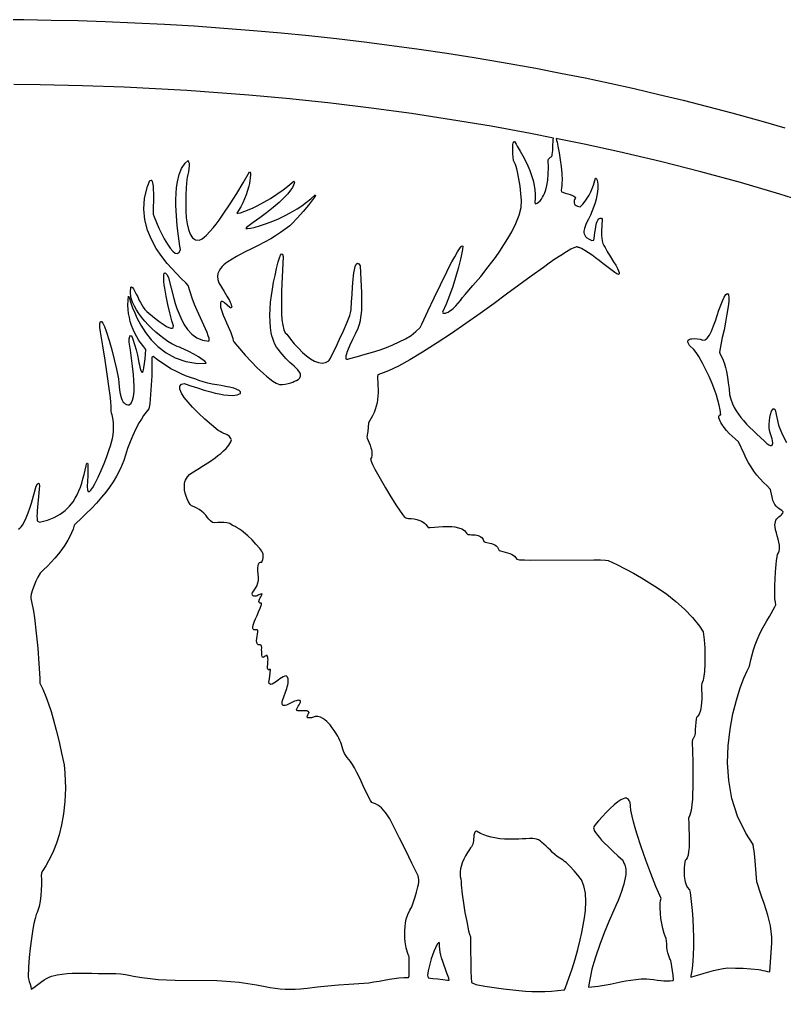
# Model space of a CAD drawing. Extents: x 0.2 to 24.2, y 0.3 to 12.3.
# Drawn here: x 12.45 to 18.34, y 4.79 to 12.27 of the extents above; entities that cross this region are included whole.
import ezdxf

# ---------------------------------------------------------------- set-up
doc = ezdxf.new("R2010")
doc.units = 0
doc.linetypes.add('0', pattern=[0])
doc.layers.add('1', color=7, linetype='0')

msp = doc.modelspace()

# ---------------------------------------------------------------- linework, layer by layer
at = {"layer": '1'}
for points in [[(12.277284, 12.272249), (12.486268, 12.271029), (12.695252, 12.267855), (12.903993, 12.262972), (13.112977, 12.25638), (13.341737, 12.247103), (13.570252, 12.235628), (13.798524, 12.221956), (14.02704, 12.205843), (14.255067, 12.187777), (14.468202, 12.168734), (14.681336, 12.147738), (14.893983, 12.124788), (15.106629, 12.099642), (15.319032, 12.072542), (15.530946, 12.043245), (15.742616, 12.011995), (15.954041, 11.978792), (16.165222, 11.943392), (16.427673, 11.896029), (16.618103, 11.859652), (16.808044, 11.821566), (16.997498, 11.781527), (17.186707, 11.739534), (17.375427, 11.695589), (17.56366, 11.649935), (17.751648, 11.602327), (17.938904, 11.552767), (18.179382, 11.485872), (18.345398, 11.437777)], [(12.445008, 8.346956), (12.455995, 8.356478), (12.46576, 8.36722), (12.474549, 8.378695), (12.488221, 8.400911), (12.505067, 8.436556), (12.519959, 8.472933), (12.533143, 8.510042), (12.544374, 8.547884), (12.581971, 8.680452), (12.592469, 8.697786), (12.599793, 8.702669), (12.603944, 8.696077), (12.605409, 8.680696), (12.604676, 8.657259), (12.589295, 8.489779), (12.587831, 8.470247), (12.587342, 8.450472), (12.587831, 8.430696), (12.589295, 8.411165), (12.606141, 8.403109), (12.667176, 8.418001), (12.720155, 8.438509), (12.765809, 8.4639), (12.804872, 8.492952), (12.837586, 8.525179), (12.86493, 8.559603), (12.881776, 8.586214), (12.896913, 8.613802), (12.91034, 8.642366), (12.921815, 8.671907), (12.931336, 8.701937), (12.940858, 8.735384), (12.949647, 8.768831), (12.957948, 8.802523), (12.965272, 8.836458), (12.969422, 8.85013), (12.97284, 8.856722), (12.975526, 8.856966), (12.977723, 8.851107), (12.978944, 8.84012), (12.979676, 8.799349), (12.979188, 8.758821), (12.976991, 8.71805), (12.973573, 8.677523), (12.975038, 8.6514), (12.981385, 8.63846), (12.990663, 8.638216), (13.00287, 8.648714), (13.017274, 8.668734), (13.032899, 8.696077), (13.05829, 8.747835), (13.081971, 8.800325), (13.103944, 8.853792), (13.124207, 8.907747), (13.142518, 8.962435), (13.153016, 8.989534), (13.161561, 9.017366), (13.168397, 9.045687), (13.173524, 9.074251), (13.176454, 9.103304), (13.177674, 9.132357), (13.177186, 9.161409), (13.1745, 9.190462), (13.172303, 9.203157), (13.169618, 9.215609), (13.1662, 9.227816), (13.162293, 9.240023), (13.158631, 9.257357), (13.157899, 9.29056), (13.154725, 9.33182), (13.149842, 9.379671), (13.14325, 9.432405), (13.127381, 9.541292), (13.111024, 9.649935), (13.09369, 9.758577), (13.075624, 9.86722), (13.070497, 9.901155), (13.070252, 9.929964), (13.075868, 9.946321), (13.083924, 9.946566), (13.094178, 9.933138), (13.106385, 9.907747), (13.119813, 9.872835), (13.142518, 9.80057), (13.163514, 9.727816), (13.182801, 9.654573), (13.200135, 9.580843), (13.215516, 9.506624), (13.217713, 9.47513), (13.219422, 9.446566), (13.222596, 9.418001), (13.227723, 9.389681), (13.234559, 9.361849), (13.23993, 9.347445), (13.246034, 9.335726), (13.251893, 9.327181), (13.259217, 9.319613), (13.267518, 9.313509), (13.276795, 9.308626), (13.286805, 9.305696), (13.297059, 9.304232), (13.312684, 9.317904), (13.323915, 9.340364), (13.331239, 9.370394), (13.334901, 9.406771), (13.335877, 9.44803), (13.334168, 9.492464), (13.33075, 9.539583), (13.323426, 9.602083), (13.315614, 9.664339), (13.307069, 9.726595), (13.298036, 9.788851), (13.297059, 9.813997), (13.301454, 9.83182), (13.306581, 9.8389), (13.312684, 9.836702), (13.31952, 9.826693), (13.3266, 9.810091), (13.339295, 9.769564), (13.350526, 9.728548), (13.360291, 9.687288), (13.368836, 9.645784), (13.372499, 9.628939), (13.376161, 9.612093), (13.380067, 9.595247), (13.384217, 9.578402), (13.390077, 9.563997), (13.395204, 9.557161), (13.399842, 9.557161), (13.403749, 9.563509), (13.407411, 9.574251), (13.41034, 9.589388), (13.414979, 9.624788), (13.419129, 9.660189), (13.423036, 9.695589), (13.426454, 9.730989), (13.410096, 9.751986), (13.391541, 9.775179), (13.372743, 9.801058), (13.355653, 9.828157), (13.340516, 9.856234), (13.327088, 9.885286), (13.31537, 9.915316), (13.305848, 9.945833), (13.298524, 9.976839), (13.292909, 10.008577), (13.289491, 10.040316), (13.288026, 10.072298), (13.288514, 10.109163), (13.291444, 10.142366), (13.295838, 10.131624), (13.309022, 10.091585), (13.32367, 10.052034), (13.33954, 10.012972), (13.356874, 9.974642), (13.385926, 9.919222), (13.422547, 9.862093), (13.466493, 9.805941), (13.518983, 9.753206), (13.58075, 9.706087), (13.651795, 9.667513), (13.733582, 9.639437), (13.826112, 9.624544), (13.8891, 9.625277), (13.886659, 9.632113), (13.87909, 9.640657), (13.867616, 9.650423), (13.831483, 9.673861), (13.794374, 9.695589), (13.756288, 9.715364), (13.717225, 9.733431), (13.700868, 9.741243), (13.68451, 9.748568), (13.667909, 9.755404), (13.651063, 9.761995), (13.626161, 9.774691), (13.595155, 9.793978), (13.562928, 9.816683), (13.531678, 9.840609), (13.501405, 9.865999), (13.472352, 9.892855), (13.44452, 9.920687), (13.417909, 9.949739), (13.392518, 9.980013), (13.372254, 10.007357), (13.353944, 10.035677), (13.337342, 10.065462), (13.322938, 10.096224), (13.311219, 10.135042), (13.306092, 10.173372), (13.309022, 10.210238), (13.31537, 10.213167), (13.322206, 10.208529), (13.329286, 10.199495), (13.341004, 10.178499), (13.352235, 10.157259), (13.362733, 10.13553), (13.372499, 10.113558), (13.383485, 10.09305), (13.393495, 10.074495), (13.405213, 10.056673), (13.418397, 10.040071), (13.433045, 10.024935), (13.449159, 10.011019), (13.477235, 9.986849), (13.506288, 9.963655), (13.536073, 9.941439), (13.56659, 9.920443), (13.585633, 9.909456), (13.602967, 9.900911), (13.618104, 9.896273), (13.629334, 9.896029), (13.636415, 9.9014), (13.638368, 9.91263), (13.634461, 9.928743), (13.626893, 9.951693), (13.610536, 10.014437), (13.595643, 10.077425), (13.582704, 10.140902), (13.571229, 10.204622), (13.567567, 10.229525), (13.565125, 10.254427), (13.563416, 10.279573), (13.562928, 10.30472), (13.566834, 10.319368), (13.575135, 10.321077), (13.588563, 10.306917), (13.599305, 10.283236), (13.641053, 10.123079), (13.652284, 10.084993), (13.665223, 10.047396), (13.679139, 10.01053), (13.694764, 9.973909), (13.719178, 9.927523), (13.747499, 9.885775), (13.780457, 9.849886), (13.818055, 9.822054), (13.861024, 9.803743), (13.909608, 9.796663), (13.913514, 9.804476), (13.912049, 9.818392), (13.90619, 9.837435), (13.897157, 9.861361), (13.820741, 10.03055), (13.800721, 10.077913), (13.782411, 10.126009), (13.766053, 10.174837), (13.751649, 10.224154), (13.735291, 10.241976), (13.697694, 10.278353), (13.661073, 10.315706), (13.625428, 10.353792), (13.59076, 10.392855), (13.547547, 10.448275), (13.505799, 10.510042), (13.468934, 10.577669), (13.438905, 10.650423), (13.418153, 10.728304), (13.40912, 10.810579), (13.414735, 10.896517), (13.437196, 10.986605), (13.456239, 11.031282), (13.465516, 11.0347), (13.468934, 11.034456), (13.472108, 11.031771), (13.475038, 11.025423), (13.477723, 11.014925), (13.480897, 10.987825), (13.48285, 10.960726), (13.483582, 10.933626), (13.483338, 10.906282), (13.480897, 10.797884), (13.482606, 10.773226), (13.489442, 10.752474), (13.506532, 10.709017), (13.525575, 10.666048), (13.545838, 10.624056), (13.567811, 10.582796), (13.591493, 10.542269), (13.612245, 10.511995), (13.632508, 10.488314), (13.651063, 10.473421), (13.667665, 10.469271), (13.681581, 10.47806), (13.691834, 10.501009), (13.688172, 10.527132), (13.676454, 10.604769), (13.66742, 10.68265), (13.660584, 10.761019), (13.656434, 10.839388), (13.65619, 10.88553), (13.658143, 10.931429), (13.662293, 10.977327), (13.668641, 11.022982), (13.682069, 11.077425), (13.701356, 11.125521), (13.727235, 11.165804), (13.750428, 11.187288), (13.755067, 11.177279), (13.757997, 11.16678), (13.759217, 11.155794), (13.758485, 11.144808), (13.756532, 11.122347), (13.753602, 11.10013), (13.749696, 11.077913), (13.744813, 11.055941), (13.741883, 11.039095), (13.737245, 10.978548), (13.734315, 10.917757), (13.733094, 10.85721), (13.733827, 10.796419), (13.737245, 10.745882), (13.743348, 10.697786), (13.75287, 10.654573), (13.766297, 10.618685), (13.784364, 10.591585), (13.807313, 10.57596), (13.835877, 10.574007), (13.848573, 10.577669), (13.860047, 10.584505), (13.874452, 10.595491), (13.891541, 10.611116), (13.917665, 10.638704), (13.942811, 10.667269), (13.966493, 10.697054), (13.989198, 10.727571), (14.021424, 10.772005), (14.074891, 10.851839), (14.126405, 10.933138), (14.176209, 11.015413), (14.224305, 11.098665), (14.228211, 11.096712), (14.230653, 11.089144), (14.231629, 11.076448), (14.230165, 11.053988), (14.227479, 11.031527), (14.223573, 11.009554), (14.218202, 10.987581), (14.209168, 10.954866), (14.198426, 10.922884), (14.185975, 10.89139), (14.171815, 10.860628), (14.155946, 10.830843), (14.138612, 10.80179), (14.127137, 10.781527), (14.137635, 10.780794), (14.155702, 10.7847), (14.188172, 10.795931), (14.220155, 10.808382), (14.251405, 10.822542), (14.281922, 10.837923), (14.334413, 10.865511), (14.385438, 10.895052), (14.435487, 10.92679), (14.484071, 10.960482), (14.519959, 10.988802), (14.565125, 11.027864), (14.568299, 11.025423), (14.569764, 11.019564), (14.568543, 11.010042), (14.563661, 10.99637), (14.554383, 10.978792), (14.539491, 10.95682), (14.51825, 10.930696), (14.489198, 10.899691), (14.452088, 10.864046), (14.405457, 10.823519), (14.355409, 10.783724), (14.304383, 10.74515), (14.252381, 10.707796), (14.199647, 10.671419), (14.195008, 10.662142), (14.20868, 10.661654), (14.230897, 10.664583), (14.260438, 10.671175), (14.30829, 10.684847), (14.355653, 10.700472), (14.402284, 10.718294), (14.447938, 10.737825), (14.49286, 10.759554), (14.536805, 10.782991), (14.589784, 10.813753), (14.626649, 10.838411), (14.662538, 10.864534), (14.697206, 10.892366), (14.730653, 10.921419), (14.731141, 10.917513), (14.726502, 10.908236), (14.717469, 10.89432), (14.678163, 10.843294), (14.637147, 10.793489), (14.594422, 10.745394), (14.549989, 10.698763), (14.53412, 10.68387), (14.498719, 10.656771), (14.462342, 10.631136), (14.425233, 10.606966), (14.386903, 10.584261), (14.338563, 10.557161), (14.289491, 10.531282), (14.23993, 10.50638), (14.189881, 10.482698), (14.155946, 10.465364), (14.122499, 10.447054), (14.089784, 10.427523), (14.057557, 10.407259), (14.041932, 10.396029), (14.027284, 10.383333), (14.013612, 10.369905), (14.001161, 10.355257), (13.988954, 10.33597), (13.981141, 10.315706), (13.977479, 10.293978), (13.979188, 10.270784), (13.986512, 10.245638), (14.008485, 10.211946), (14.029725, 10.177523), (14.049989, 10.142855), (14.069276, 10.107454), (14.074891, 10.096468), (14.07953, 10.085238), (14.08368, 10.073519), (14.086854, 10.0618), (14.086366, 10.053499), (14.081483, 10.05057), (14.07245, 10.053499), (14.030457, 10.091341), (14.026063, 10.094759), (14.021424, 10.097689), (14.016297, 10.10013), (14.010926, 10.101839), (14.006532, 10.100863), (14.002625, 10.096712), (14.000672, 10.089388), (13.99994, 10.073275), (14.001405, 10.057405), (14.004579, 10.041536), (14.00995, 10.0264), (14.021913, 9.996614), (14.03412, 9.967073), (14.047059, 9.937777), (14.060243, 9.908724), (14.070252, 9.886019), (14.07953, 9.862825), (14.087831, 9.839388), (14.095643, 9.815706), (14.099061, 9.799837), (14.103944, 9.789827), (14.146424, 9.73807), (14.190614, 9.687777), (14.236268, 9.638948), (14.283631, 9.591341), (14.332215, 9.545443), (14.355165, 9.525179), (14.379334, 9.505892), (14.404237, 9.488314), (14.43036, 9.471956), (14.45575, 9.461458), (14.477723, 9.461458), (14.499696, 9.4639), (14.52118, 9.468538), (14.541932, 9.475374), (14.556581, 9.480745), (14.571229, 9.486361), (14.585633, 9.492708), (14.599793, 9.499544), (14.603456, 9.502962), (14.607118, 9.508577), (14.610536, 9.514437), (14.613465, 9.52054), (14.616395, 9.526644), (14.617616, 9.532015), (14.617616, 9.53763), (14.616639, 9.543245), (14.614442, 9.548372), (14.608827, 9.558138), (14.595643, 9.574251), (14.581483, 9.589632), (14.56659, 9.60428), (14.550721, 9.617952), (14.53412, 9.63138), (14.51825, 9.64554), (14.503602, 9.660921), (14.489686, 9.677279), (14.474305, 9.694368), (14.459657, 9.712191), (14.445985, 9.730501), (14.432801, 9.7493), (14.420106, 9.771761), (14.410584, 9.793245), (14.402528, 9.815218), (14.395936, 9.837679), (14.390809, 9.860628), (14.385194, 9.899935), (14.381776, 9.945101), (14.381288, 9.995394), (14.382752, 10.045687), (14.386659, 10.09598), (14.392518, 10.146029), (14.400819, 10.195589), (14.409852, 10.249056), (14.42035, 10.302034), (14.431825, 10.355013), (14.444764, 10.407503), (14.454041, 10.437044), (14.462831, 10.457796), (14.470643, 10.467562), (14.477479, 10.464876), (14.482606, 10.447786), (14.472352, 10.235628), (14.470155, 10.178988), (14.469178, 10.122591), (14.469178, 10.06595), (14.470399, 10.00931), (14.473817, 9.960238), (14.479188, 9.918001), (14.487489, 9.883577), (14.498963, 9.86014), (14.510194, 9.848177), (14.538514, 9.811556), (14.568543, 9.776155), (14.600038, 9.741976), (14.632752, 9.709261), (14.662538, 9.683382), (14.693055, 9.660433), (14.723817, 9.642366), (14.75409, 9.630159), (14.783143, 9.625521), (14.810243, 9.630159), (14.834657, 9.645296), (14.847596, 9.663607), (14.856385, 9.682161), (14.887391, 9.74637), (14.91742, 9.810823), (14.946961, 9.875765), (14.97577, 9.94095), (14.99579, 9.992708), (15.002381, 10.013948), (15.006043, 10.038607), (15.009706, 10.0972), (15.013612, 10.155794), (15.017762, 10.214388), (15.022157, 10.272982), (15.024354, 10.297396), (15.027772, 10.321321), (15.032166, 10.345491), (15.037782, 10.369173), (15.04535, 10.387239), (15.054627, 10.395052), (15.06537, 10.391634), (15.076356, 10.376253), (15.084657, 10.216585), (15.086366, 10.172152), (15.086854, 10.127718), (15.08661, 10.083284), (15.085145, 10.038851), (15.083192, 10.009554), (15.07953, 9.980501), (15.074891, 9.951448), (15.068543, 9.922884), (15.05829, 9.893343), (15.037049, 9.850618), (15.016541, 9.80765), (14.996766, 9.764193), (14.977967, 9.720247), (14.973573, 9.70804), (14.969666, 9.695589), (14.966737, 9.682894), (14.96454, 9.670198), (14.966249, 9.660677), (14.971375, 9.656038), (14.980897, 9.656771), (14.996766, 9.662386), (15.055116, 9.678255), (15.113465, 9.694613), (15.171327, 9.711946), (15.229188, 9.730013), (15.279481, 9.747591), (15.328797, 9.767366), (15.377381, 9.789339), (15.424745, 9.813509), (15.467713, 9.84012), (15.505555, 9.868929), (15.537538, 9.900179), (15.550233, 9.925814), (15.597352, 10.027376), (15.644959, 10.12845), (15.693543, 10.22928), (15.742616, 10.329622), (15.762391, 10.368685), (15.782899, 10.407503), (15.803895, 10.445833), (15.825624, 10.483919), (15.845643, 10.513704), (15.860047, 10.528597), (15.866883, 10.525667), (15.863465, 10.500521), (15.859315, 10.475374), (15.854188, 10.450472), (15.848084, 10.425814), (15.830506, 10.355501), (15.810487, 10.285677), (15.788514, 10.216585), (15.7641, 10.148226), (15.737733, 10.080599), (15.710389, 10.018343), (15.712342, 10.014193), (15.716249, 10.011263), (15.721864, 10.010286), (15.727723, 10.010286), (15.733582, 10.011263), (15.738954, 10.013216), (15.753358, 10.019808), (15.766786, 10.027864), (15.779725, 10.037142), (15.791688, 10.047396), (15.811707, 10.066927), (15.830506, 10.087191), (15.848329, 10.108675), (15.865174, 10.130892), (15.883729, 10.153597), (15.944764, 10.223177), (16.004089, 10.294222), (16.061707, 10.366488), (16.117371, 10.440462), (16.151062, 10.488314), (16.183289, 10.536898), (16.21405, 10.586702), (16.243103, 10.637484), (16.275574, 10.702425), (16.299744, 10.765169), (16.31488, 10.824007), (16.318542, 10.877474), (16.314148, 10.933138), (16.307556, 10.988558), (16.298767, 11.043978), (16.287781, 11.098665), (16.281433, 11.122103), (16.276794, 11.138948), (16.270935, 11.15555), (16.264099, 11.171907), (16.256287, 11.187532), (16.254333, 11.213167), (16.252869, 11.238558), (16.251892, 11.264193), (16.251404, 11.289827), (16.251404, 11.299593), (16.252136, 11.309114), (16.253601, 11.318636), (16.255798, 11.328157), (16.259216, 11.332552), (16.263855, 11.332308), (16.269958, 11.325716), (16.278259, 11.312044), (16.285828, 11.295931), (16.307556, 11.25931), (16.328308, 11.2222), (16.348083, 11.184603), (16.367126, 11.146517), (16.382996, 11.109163), (16.396667, 11.071077), (16.408142, 11.032259), (16.417175, 10.992708), (16.421814, 10.960482), (16.424255, 10.928255), (16.424255, 10.895784), (16.422058, 10.863314), (16.424255, 10.853548), (16.430847, 10.854769), (16.439392, 10.858675), (16.449646, 10.865755), (16.460876, 10.876253), (16.471375, 10.889193), (16.480896, 10.902864), (16.488953, 10.917513), (16.495789, 10.93265), (16.505798, 10.960726), (16.514343, 10.994661), (16.520935, 11.034212), (16.524841, 11.080111), (16.52533, 11.132601), (16.523132, 11.188997), (16.526306, 11.195833), (16.530701, 11.201937), (16.536316, 11.20682), (16.542664, 11.210726), (16.547791, 11.214876), (16.551697, 11.220003), (16.554382, 11.225863), (16.555603, 11.23221), (16.5578, 11.247835), (16.559265, 11.263704), (16.559753, 11.279329), (16.559753, 11.295198), (16.562927, 11.346468), (16.564636, 11.358187), (16.388367, 11.394808), (16.085388, 11.449739), (15.779725, 11.500521), (15.472108, 11.546907), (15.161805, 11.589144), (14.849793, 11.626741), (14.535584, 11.660189), (14.219422, 11.689486), (13.979676, 11.708529), (13.73993, 11.724886), (13.49994, 11.739046), (13.259706, 11.750765), (12.936463, 11.762239), (12.611756, 11.76932), (12.40912, 11.771517)], [(18.601501, 10.835726), (18.30658, 10.928011), (18.005798, 11.016146), (17.699158, 11.099886), (17.387634, 11.178743), (17.070007, 11.253695), (16.801208, 11.312288), (16.595886, 11.35428), (16.584656, 11.355745), (16.588562, 11.341097), (16.592224, 11.326204), (16.595398, 11.311312), (16.598083, 11.296175), (16.608582, 11.244417), (16.617126, 11.192171), (16.623474, 11.139925), (16.628113, 11.087191), (16.630554, 11.034456), (16.630066, 11.014681), (16.628601, 10.994905), (16.626404, 10.97513), (16.622986, 10.955599), (16.62616, 10.945589), (16.635437, 10.941439), (16.654724, 10.935579), (16.674011, 10.92972), (16.693054, 10.923861), (16.712341, 10.917757), (16.722351, 10.912874), (16.729431, 10.907503), (16.733337, 10.9014), (16.732849, 10.895052), (16.727722, 10.886995), (16.724548, 10.878206), (16.723328, 10.868685), (16.724304, 10.859407), (16.727478, 10.850374), (16.73114, 10.845491), (16.740173, 10.839388), (16.749939, 10.834993), (16.760193, 10.832064), (16.770935, 10.830843), (16.790222, 10.851351), (16.808289, 10.873079), (16.824402, 10.896029), (16.839294, 10.920198), (16.852234, 10.945101), (16.863464, 10.97098), (16.872742, 10.997591), (16.887878, 11.051546), (16.892517, 11.050814), (16.897156, 11.044954), (16.901306, 11.034212), (16.90448, 11.01932), (16.906189, 11.004427), (16.906677, 10.98929), (16.905945, 10.974154), (16.903503, 10.944857), (16.898621, 10.916292), (16.892273, 10.887972), (16.884705, 10.859896), (16.875671, 10.832308), (16.862732, 10.798861), (16.848816, 10.765902), (16.833679, 10.733675), (16.817322, 10.701693), (16.802673, 10.661898), (16.799988, 10.651888), (16.798767, 10.64139), (16.7995, 10.630892), (16.801697, 10.620638), (16.805603, 10.611116), (16.811218, 10.602083), (16.822693, 10.590853), (16.83905, 10.580599), (16.860535, 10.571321), (16.874207, 10.572786), (16.877136, 10.58597), (16.880554, 10.609407), (16.883728, 10.632845), (16.88739, 10.656038), (16.890808, 10.679476), (16.89325, 10.691927), (16.896912, 10.704134), (16.901306, 10.716097), (16.906433, 10.727816), (16.914001, 10.737093), (16.923523, 10.74222), (16.934021, 10.741732), (16.938904, 10.734163), (16.939148, 10.7222), (16.937683, 10.699007), (16.936462, 10.67557), (16.935486, 10.652376), (16.934509, 10.628939), (16.934265, 10.608431), (16.935974, 10.587923), (16.939636, 10.567659), (16.944763, 10.54764), (16.952332, 10.531038), (16.962341, 10.517366), (16.969421, 10.501741), (16.977478, 10.486605), (16.986023, 10.471956), (16.995544, 10.457552), (17.012146, 10.432405), (17.028015, 10.406771), (17.04364, 10.380892), (17.058533, 10.354769), (17.066345, 10.337679), (17.07074, 10.323519), (17.070251, 10.313265), (17.065125, 10.30765), (17.053406, 10.313265), (17.037292, 10.323275), (17.006531, 10.34598), (16.976013, 10.369173), (16.94574, 10.392611), (16.915955, 10.416536), (16.889099, 10.437044), (16.861755, 10.45682), (16.833679, 10.476107), (16.805359, 10.494417), (16.780701, 10.508089), (16.761658, 10.515657), (16.755798, 10.517122), (16.75116, 10.519564), (16.746033, 10.520784), (16.740906, 10.521029), (16.735779, 10.520052), (16.720886, 10.514681), (16.698181, 10.50345), (16.66571, 10.484163), (16.620544, 10.455111), (16.575867, 10.42557), (16.531677, 10.395052), (16.487976, 10.363802), (16.392029, 10.295687), (16.296814, 10.226595), (16.202087, 10.156527), (16.108093, 10.085726), (15.999696, 10.007601), (15.890321, 9.930941), (15.779969, 9.855745), (15.668641, 9.782015), (15.556092, 9.709993), (15.459413, 9.651888), (15.371522, 9.60306), (15.295106, 9.566195), (15.212098, 9.535921), (15.210145, 9.522982), (15.209901, 9.505404), (15.211366, 9.478792), (15.212586, 9.452181), (15.213319, 9.42557), (15.213807, 9.398958), (15.212831, 9.372591), (15.210145, 9.346468), (15.20575, 9.320589), (15.199891, 9.294954), (15.192079, 9.270052), (15.182801, 9.245394), (15.171815, 9.221468), (15.149354, 9.184603), (15.141053, 9.166536), (15.135926, 9.098909), (15.12787, 9.058138), (15.129579, 9.049349), (15.137635, 9.031038), (15.145204, 9.012484), (15.152528, 8.993929), (15.159364, 8.97513), (15.16327, 8.960482), (15.1662, 8.945833), (15.166932, 8.930696), (15.165467, 8.915804), (15.162049, 8.901155), (15.156434, 8.887239), (15.16034, 8.871614), (15.171815, 8.845003), (15.189637, 8.809359), (15.229188, 8.737825), (15.270204, 8.667025), (15.312684, 8.596956), (15.356385, 8.527864), (15.403016, 8.460482), (15.418641, 8.441683), (15.427918, 8.434603), (15.436219, 8.43265), (15.446961, 8.431185), (15.469422, 8.42972), (15.491639, 8.426546), (15.513612, 8.422152), (15.535096, 8.416048), (15.54828, 8.409945), (15.560487, 8.402376), (15.571961, 8.393343), (15.581971, 8.383089), (15.59076, 8.371614), (15.60077, 8.36014), (15.614442, 8.359896), (15.713319, 8.367952), (15.736268, 8.368929), (15.758973, 8.368685), (15.781922, 8.367708), (15.804627, 8.365511), (15.832948, 8.359407), (15.85785, 8.350374), (15.87909, 8.336702), (15.894715, 8.318636), (15.905702, 8.307894), (15.919862, 8.306673), (15.934022, 8.305452), (15.948426, 8.304964), (15.962586, 8.304476), (15.974305, 8.303255), (15.985536, 8.300081), (15.996034, 8.295198), (16.005798, 8.288607), (16.014343, 8.28055), (16.022156, 8.26932), (16.028992, 8.254427), (16.038269, 8.247591), (16.088318, 8.237825), (16.101013, 8.233919), (16.112732, 8.227816), (16.123474, 8.219759), (16.132507, 8.209993), (16.139832, 8.199007), (16.146912, 8.184847), (16.156433, 8.180452), (16.174255, 8.176058), (16.192322, 8.171419), (16.2099, 8.166292), (16.227722, 8.161165), (16.241394, 8.156038), (16.254089, 8.148714), (16.265564, 8.139681), (16.27533, 8.128695), (16.283142, 8.116243), (16.30365, 8.113314), (16.340515, 8.111361), (16.391296, 8.110384), (16.874939, 8.112581), (16.926208, 8.112093), (16.96405, 8.110384), (16.986511, 8.106478), (17.051941, 8.075716), (17.116394, 8.043001), (17.180115, 8.009066), (17.243103, 7.973177), (17.304871, 7.935823), (17.365906, 7.897005), (17.437439, 7.846712), (17.507996, 7.791536), (17.574646, 7.732454), (17.636414, 7.669222), (17.690369, 7.602571), (17.718445, 7.558138), (17.725037, 7.497103), (17.729187, 7.435823), (17.730896, 7.3743), (17.730408, 7.312777), (17.727478, 7.251497), (17.722839, 7.215853), (17.716492, 7.185335), (17.707458, 7.160921), (17.703796, 7.14432), (17.70575, 7.110872), (17.706482, 7.077425), (17.706238, 7.043734), (17.704773, 7.010286), (17.70282, 6.988314), (17.699158, 6.966829), (17.693787, 6.945589), (17.686462, 6.924837), (17.677185, 6.9097), (17.666443, 6.898958), (17.662292, 6.887972), (17.660583, 6.860384), (17.658875, 6.83304), (17.656921, 6.805452), (17.654724, 6.778109), (17.653259, 6.766146), (17.650574, 6.754671), (17.646179, 6.743441), (17.64032, 6.732943), (17.634216, 6.728304), (17.633484, 6.710482), (17.635437, 6.633333), (17.636902, 6.555941), (17.637878, 6.478792), (17.638367, 6.4014), (17.637878, 6.357698), (17.636414, 6.314241), (17.633972, 6.27054), (17.63031, 6.227083), (17.623962, 6.181673), (17.615417, 6.146517), (17.604919, 6.124544), (17.606384, 6.082308), (17.607849, 6.040316), (17.608826, 5.998079), (17.609802, 5.955843), (17.609802, 5.926302), (17.608582, 5.897005), (17.605652, 5.867708), (17.601257, 5.838655), (17.594666, 5.819124), (17.587097, 5.805452), (17.578796, 5.797884), (17.573914, 5.768099), (17.571228, 5.737825), (17.570496, 5.707552), (17.572205, 5.677279), (17.575867, 5.647249), (17.578796, 5.633089), (17.583191, 5.619173), (17.588562, 5.605989), (17.595154, 5.59305), (17.61322, 5.570589), (17.61615, 5.55179), (17.624939, 5.482943), (17.632019, 5.413851), (17.63739, 5.344759), (17.640808, 5.275423), (17.642761, 5.205843), (17.642761, 5.136507), (17.64032, 5.06888), (17.637634, 5.028841), (17.633972, 4.988802), (17.629089, 4.948763), (17.622986, 4.908968), (17.621765, 4.899691), (17.656677, 4.909456), (17.691345, 4.91971), (17.726013, 4.929964), (17.760437, 4.940706), (17.79657, 4.95096), (17.833191, 4.959261), (17.8703, 4.965609), (17.907654, 4.970003), (17.966492, 4.969759), (18.025085, 4.967562), (18.083923, 4.963411), (18.142273, 4.957308), (18.159851, 4.954622), (18.177429, 4.951448), (18.194763, 4.947786), (18.212097, 4.943392), (18.231384, 4.941683), (18.245056, 5.163607), (18.245544, 5.185823), (18.2453, 5.207796), (18.24408, 5.230013), (18.242126, 5.251986), (18.234802, 5.293734), (18.225769, 5.335482), (18.215027, 5.376497), (18.202332, 5.417025), (18.186462, 5.465609), (18.170349, 5.514193), (18.153992, 5.562532), (18.13739, 5.610872), (18.131531, 5.633089), (18.115417, 5.824984), (18.112976, 5.849154), (18.109802, 5.873079), (18.105896, 5.897005), (18.101501, 5.920687), (18.04657, 6.008333), (17.982361, 6.139681), (17.939148, 6.275179), (17.914734, 6.412386), (17.905701, 6.548616), (17.910095, 6.681429), (17.924255, 6.807894), (17.946472, 6.926058), (17.973328, 7.032991), (18.002136, 7.125521), (18.030457, 7.201937), (18.055359, 7.258821), (18.074158, 7.29471), (18.084656, 7.341829), (18.093933, 7.381136), (18.105164, 7.419954), (18.118103, 7.458284), (18.132751, 7.495882), (18.149353, 7.532747), (18.167419, 7.569613), (18.186462, 7.605989), (18.206482, 7.641878), (18.227722, 7.677034), (18.270203, 7.7493), (18.277771, 7.765657), (18.273376, 7.787142), (18.270447, 7.813021), (18.268738, 7.86429), (18.268738, 7.91556), (18.270691, 7.966829), (18.274597, 8.018099), (18.276794, 8.047396), (18.27948, 8.076693), (18.282654, 8.105989), (18.286316, 8.135042), (18.289734, 8.153109), (18.297058, 8.166048), (18.302185, 8.179964), (18.305359, 8.194613), (18.306335, 8.209261), (18.304871, 8.224154), (18.299744, 8.248323), (18.294128, 8.272493), (18.288025, 8.296419), (18.281189, 8.320345), (18.275574, 8.34305), (18.271179, 8.367464), (18.270203, 8.380159), (18.270935, 8.392611), (18.273376, 8.405062), (18.277527, 8.417025), (18.283875, 8.426546), (18.291443, 8.435335), (18.299988, 8.443148), (18.309509, 8.449984), (18.315369, 8.454622), (18.32074, 8.459749), (18.325623, 8.46512), (18.330261, 8.47098), (18.333191, 8.480745), (18.322693, 8.492464), (18.303406, 8.504671), (18.290466, 8.514681), (18.278992, 8.526155), (18.268982, 8.539095), (18.260925, 8.553011), (18.254578, 8.568148), (18.250183, 8.583773), (18.239197, 8.639681), (18.235046, 8.654329), (18.209167, 8.680941), (18.181824, 8.707552), (18.155701, 8.735384), (18.131042, 8.764681), (18.108093, 8.795198), (18.086853, 8.826937), (18.067078, 8.859652), (18.049011, 8.893343), (18.032898, 8.928011), (17.989685, 9.021273), (17.963318, 9.044222), (17.940125, 9.064241), (17.918396, 9.085482), (17.897644, 9.108187), (17.878601, 9.131868), (17.860779, 9.156771), (17.853699, 9.168245), (17.847595, 9.180208), (17.842468, 9.192659), (17.838318, 9.205599), (17.837341, 9.216585), (17.839783, 9.223909), (17.845398, 9.227816), (17.854187, 9.227816), (17.847839, 9.266146), (17.839783, 9.303988), (17.830261, 9.341829), (17.819031, 9.378939), (17.806335, 9.41556), (17.786072, 9.469759), (17.763611, 9.522982), (17.738708, 9.575472), (17.712097, 9.626741), (17.683044, 9.67679), (17.663025, 9.707064), (17.644714, 9.730745), (17.61322, 9.763216), (17.603699, 9.7764), (17.59906, 9.787142), (17.598816, 9.796175), (17.602234, 9.803499), (17.608582, 9.808382), (17.615662, 9.8118), (17.62323, 9.813997), (17.631042, 9.81473), (17.652283, 9.815218), (17.673279, 9.813509), (17.694275, 9.809847), (17.714539, 9.803988), (17.732117, 9.805696), (17.748962, 9.819124), (17.76532, 9.842073), (17.780945, 9.872835), (17.796814, 9.912386), (17.811707, 9.952181), (17.825623, 9.992464), (17.838806, 10.032991), (17.847595, 10.05887), (17.857361, 10.084749), (17.867859, 10.11014), (17.879089, 10.135042), (17.892273, 10.155062), (17.904724, 10.161654), (17.912292, 10.15262), (17.915466, 10.131868), (17.91449, 10.101351), (17.910339, 10.063021), (17.900818, 10.002718), (17.890076, 9.942415), (17.878113, 9.882601), (17.864929, 9.822786), (17.843689, 9.711946), (17.849304, 9.694613), (17.858826, 9.677279), (17.870789, 9.649446), (17.881042, 9.620882), (17.889343, 9.591585), (17.895935, 9.562044), (17.903992, 9.518099), (17.910828, 9.473909), (17.916443, 9.429476), (17.920593, 9.385042), (17.929382, 9.348421), (17.943054, 9.312532), (17.95697, 9.284945), (17.972351, 9.258089), (17.989441, 9.232454), (18.007751, 9.207796), (18.027771, 9.184114), (18.051697, 9.157747), (18.076599, 9.131868), (18.102234, 9.106722), (18.128357, 9.082552), (18.189148, 9.024446), (18.207947, 9.008577), (18.222839, 8.998323), (18.234558, 8.993196), (18.243103, 8.992464), (18.248718, 8.995882), (18.252136, 9.00223), (18.253357, 9.011019), (18.251648, 9.02762), (18.248474, 9.043734), (18.243835, 9.059847), (18.237976, 9.075228), (18.232605, 9.088655), (18.228699, 9.10721), (18.226501, 9.132113), (18.226257, 9.157259), (18.227966, 9.182405), (18.231384, 9.207308), (18.236755, 9.231722), (18.243835, 9.255892), (18.250671, 9.267366), (18.257507, 9.273958), (18.264832, 9.273958), (18.272888, 9.266878), (18.298523, 9.149935), (18.325134, 9.079134), (18.359802, 9.015902)]]:
    msp.add_lwpolyline(points, dxfattribs=at)
for points in [[(15.428163, 5.141146), (15.42328, 5.170198), (15.42035, 5.199495), (15.418885, 5.228792), (15.419374, 5.258089), (15.421571, 5.28763), (15.425721, 5.316683), (15.431336, 5.345491), (15.442323, 5.380648), (15.457948, 5.414583), (15.472596, 5.441683), (15.486268, 5.479036), (15.498963, 5.516878), (15.510438, 5.554964), (15.520692, 5.593538), (15.524354, 5.611605), (15.526551, 5.629915), (15.52704, 5.648226), (15.525819, 5.666536), (15.522157, 5.679476), (15.474793, 5.776644), (15.426942, 5.873568), (15.378602, 5.970247), (15.330018, 6.066927), (15.318055, 6.09305), (15.304139, 6.118196), (15.289002, 6.142611), (15.272157, 6.166048), (15.25409, 6.188265), (15.240907, 6.201937), (15.226502, 6.214144), (15.210877, 6.224642), (15.194032, 6.233431), (15.177674, 6.239046), (15.1662, 6.244661), (15.15619, 6.258821), (15.140809, 6.286654), (15.126405, 6.31473), (15.112733, 6.343294), (15.099793, 6.372347), (15.083924, 6.407259), (15.067567, 6.441683), (15.050721, 6.476107), (15.033387, 6.510042), (15.017518, 6.53763), (15.002625, 6.559603), (14.989442, 6.574251), (14.976991, 6.589388), (14.965516, 6.605257), (14.954774, 6.621859), (14.947938, 6.63846), (14.941834, 6.655306), (14.936219, 6.672152), (14.931336, 6.689486), (14.926209, 6.706087), (14.919862, 6.722445), (14.912293, 6.738314), (14.903749, 6.75345), (14.890321, 6.776155), (14.875916, 6.798372), (14.860536, 6.819857), (14.844178, 6.840853), (14.831971, 6.854525), (14.818543, 6.867464), (14.804383, 6.879183), (14.789491, 6.889925), (14.770204, 6.899691), (14.74994, 6.904818), (14.72992, 6.904818), (14.708924, 6.898958), (14.701112, 6.896761), (14.692811, 6.895296), (14.684754, 6.895052), (14.676454, 6.89554), (14.672791, 6.896517), (14.670106, 6.898714), (14.668641, 6.902132), (14.668641, 6.905794), (14.670106, 6.912142), (14.672303, 6.918489), (14.675233, 6.924349), (14.678895, 6.929964), (14.682069, 6.938021), (14.677186, 6.943148), (14.671082, 6.947054), (14.664247, 6.949495), (14.657166, 6.950228), (14.6037, 6.948763), (14.595399, 6.949251), (14.587586, 6.951448), (14.585389, 6.95682), (14.587586, 6.96512), (14.592957, 6.975863), (14.599061, 6.986605), (14.605165, 6.997103), (14.612, 7.007113), (14.614198, 7.011263), (14.615907, 7.015657), (14.616639, 7.02054), (14.616639, 7.025179), (14.613221, 7.028597), (14.605897, 7.030306), (14.598329, 7.030794), (14.591004, 7.029818), (14.58368, 7.02762), (14.571229, 7.023226), (14.508485, 6.993929), (14.497987, 6.990755), (14.489198, 6.989534), (14.482362, 6.990999), (14.477723, 6.995882), (14.475282, 7.004427), (14.47577, 7.015657), (14.478944, 7.028109), (14.510682, 7.120638), (14.514832, 7.134798), (14.518006, 7.149202), (14.520448, 7.163851), (14.521668, 7.178499), (14.520448, 7.194857), (14.515565, 7.208284), (14.506532, 7.218538), (14.495545, 7.217562), (14.482362, 7.210726), (14.469666, 7.203157), (14.457215, 7.195101), (14.445497, 7.186068), (14.43451, 7.177279), (14.423036, 7.169466), (14.410829, 7.162386), (14.398377, 7.156038), (14.3891, 7.153353), (14.381776, 7.155062), (14.375916, 7.160921), (14.373475, 7.171663), (14.377137, 7.194857), (14.380311, 7.21805), (14.382752, 7.241243), (14.384706, 7.264681), (14.383729, 7.269075), (14.38202, 7.271029), (14.37909, 7.269808), (14.375184, 7.265657), (14.370057, 7.265169), (14.365907, 7.271273), (14.363465, 7.278109), (14.362489, 7.285189), (14.362977, 7.292513), (14.364442, 7.305208), (14.365418, 7.317904), (14.366151, 7.330843), (14.366639, 7.343538), (14.365663, 7.352083), (14.364198, 7.360628), (14.361756, 7.369173), (14.358582, 7.37723), (14.351258, 7.373812), (14.344178, 7.37015), (14.337342, 7.365999), (14.33075, 7.361605), (14.327088, 7.361116), (14.324159, 7.36307), (14.321473, 7.368196), (14.31952, 7.37723), (14.318299, 7.39139), (14.317567, 7.40555), (14.317323, 7.41971), (14.317811, 7.43387), (14.31659, 7.453402), (14.311463, 7.455599), (14.306092, 7.457064), (14.300721, 7.457796), (14.295106, 7.457796), (14.290956, 7.458773), (14.287293, 7.460726), (14.284364, 7.463655), (14.282166, 7.467318), (14.279725, 7.476107), (14.278749, 7.488558), (14.279725, 7.50638), (14.287782, 7.559114), (14.286805, 7.569613), (14.282655, 7.572298), (14.277284, 7.57303), (14.271913, 7.573519), (14.266297, 7.573763), (14.260926, 7.573763), (14.25702, 7.574495), (14.253846, 7.576448), (14.251161, 7.579378), (14.24994, 7.58304), (14.249207, 7.590853), (14.252137, 7.607943), (14.256776, 7.624788), (14.262635, 7.641146), (14.270204, 7.657015), (14.282411, 7.684847), (14.294129, 7.712923), (14.305116, 7.740999), (14.315614, 7.769564), (14.317079, 7.775179), (14.316834, 7.778597), (14.315858, 7.778841), (14.310731, 7.778353), (14.305604, 7.779573), (14.300965, 7.782259), (14.297303, 7.785921), (14.296571, 7.789583), (14.296571, 7.793489), (14.297059, 7.797152), (14.29828, 7.800814), (14.301698, 7.810091), (14.305604, 7.819124), (14.309999, 7.827913), (14.315125, 7.836458), (14.322206, 7.848665), (14.318543, 7.85013), (14.310975, 7.848665), (14.303651, 7.846224), (14.296571, 7.843294), (14.289735, 7.839876), (14.282166, 7.836214), (14.27411, 7.833529), (14.265809, 7.83182), (14.257264, 7.831575), (14.251405, 7.834017), (14.247254, 7.84012), (14.245545, 7.849154), (14.247987, 7.86014), (14.257264, 7.873323), (14.266053, 7.886995), (14.27411, 7.900911), (14.281678, 7.915316), (14.286561, 7.928499), (14.289979, 7.941927), (14.291932, 7.955843), (14.29242, 7.969759), (14.29242, 7.982698), (14.291688, 7.995638), (14.290223, 8.008577), (14.288026, 8.021273), (14.287049, 8.036165), (14.287782, 8.051058), (14.289979, 8.065706), (14.294129, 8.080111), (14.297303, 8.08597), (14.301942, 8.090364), (14.307801, 8.09305), (14.314393, 8.093782), (14.318788, 8.094271), (14.321473, 8.101839), (14.326112, 8.114779), (14.329041, 8.128206), (14.329774, 8.142122), (14.328553, 8.155794), (14.324159, 8.168001), (14.318299, 8.179476), (14.311219, 8.190218), (14.302918, 8.200228), (14.273622, 8.233431), (14.243104, 8.265413), (14.211366, 8.295931), (14.178407, 8.325472), (14.163026, 8.337923), (14.146668, 8.349398), (14.129823, 8.359652), (14.112489, 8.369173), (14.092469, 8.376253), (14.083436, 8.38431), (14.072938, 8.390657), (14.061707, 8.395052), (14.049745, 8.397249), (14.026551, 8.398714), (14.003114, 8.399202), (13.97992, 8.39847), (13.956727, 8.396517), (13.938416, 8.399446), (13.9245, 8.41263), (13.911317, 8.426058), (13.898622, 8.440462), (13.886415, 8.455111), (13.871522, 8.471468), (13.855165, 8.486361), (13.837342, 8.499544), (13.818299, 8.511019), (13.79828, 8.52054), (13.777528, 8.528109), (13.766541, 8.538851), (13.754823, 8.559359), (13.744813, 8.580599), (13.736268, 8.602571), (13.729432, 8.625032), (13.724305, 8.647982), (13.722352, 8.66971), (13.722108, 8.684114), (13.723329, 8.698519), (13.726502, 8.712679), (13.731141, 8.726351), (13.737489, 8.739534), (13.745057, 8.751741), (13.760438, 8.767855), (13.779969, 8.781038), (13.825379, 8.80887), (13.870301, 8.837679), (13.914735, 8.86722), (13.95868, 8.897249), (13.980897, 8.914095), (14.002625, 8.931917), (14.023622, 8.950716), (14.043885, 8.970003), (14.064881, 8.994417), (14.08075, 9.01932), (14.083924, 9.035921), (14.080506, 9.045687), (14.075135, 9.054476), (14.068543, 9.062288), (14.060731, 9.06888), (14.051698, 9.074007), (14.042176, 9.07889), (14.026795, 9.084993), (14.011903, 9.091829), (13.997254, 9.099398), (13.983094, 9.107943), (13.931092, 9.150423), (13.880799, 9.194613), (13.831971, 9.240511), (13.784608, 9.287874), (13.750184, 9.32596), (13.721375, 9.362093), (13.699891, 9.396029), (13.687928, 9.424837), (13.687928, 9.448275), (13.701356, 9.464388), (13.72162, 9.468538), (13.772401, 9.451448), (13.823182, 9.435091), (13.874452, 9.419222), (13.925721, 9.404329), (13.958436, 9.396029), (13.991395, 9.389193), (14.024842, 9.383577), (14.05829, 9.379183), (14.09662, 9.377718), (14.128846, 9.381868), (14.153993, 9.392122), (14.155457, 9.404573), (14.144715, 9.415316), (14.127137, 9.424593), (14.103456, 9.43265), (14.070985, 9.440462), (14.03827, 9.447298), (14.005311, 9.453646), (13.972352, 9.459017), (13.93744, 9.46512), (13.902528, 9.472689), (13.868104, 9.481722), (13.834168, 9.491976), (13.809754, 9.501741), (13.770204, 9.514681), (13.731385, 9.529329), (13.693055, 9.545931), (13.655702, 9.563997), (13.619081, 9.583773), (13.583436, 9.605257), (13.548768, 9.628206), (13.515321, 9.65262), (13.48285, 9.678743), (13.471131, 9.671419), (13.471864, 9.599642), (13.470399, 9.527864), (13.467225, 9.456331), (13.462098, 9.384554), (13.455018, 9.313265), (13.44867, 9.274202), (13.427918, 9.249544), (13.408631, 9.223421), (13.390809, 9.196321), (13.37494, 9.168245), (13.349549, 9.119905), (13.326112, 9.070589), (13.304627, 9.020296), (13.28534, 8.969271), (13.26825, 8.917513), (13.255799, 8.877718), (13.230653, 8.815462), (13.199403, 8.755648), (13.173524, 8.713411), (13.145936, 8.67264), (13.116395, 8.633089), (13.085145, 8.594759), (13.044618, 8.548372), (13.006288, 8.508333), (12.967225, 8.468782), (12.927674, 8.430208), (12.887147, 8.392366), (12.874452, 8.379183), (12.864686, 8.349154), (12.853211, 8.319613), (12.840028, 8.291048), (12.825379, 8.262972), (12.802674, 8.22513), (12.77826, 8.190706), (12.752625, 8.157259), (12.72577, 8.124788), (12.697694, 8.093538), (12.668153, 8.063509), (12.637635, 8.034456), (12.612977, 8.01053), (12.594666, 7.979769), (12.578553, 7.94803), (12.564393, 7.915316), (12.55243, 7.881868), (12.542665, 7.847445), (12.540223, 7.830843), (12.539491, 7.815218), (12.545594, 7.791048), (12.550965, 7.766634), (12.555848, 7.74222), (12.559999, 7.717562), (12.567811, 7.66556), (12.581483, 7.548861), (12.592713, 7.432161), (12.601747, 7.314974), (12.608338, 7.197786), (12.608827, 7.163607), (12.632264, 7.116488), (12.655457, 7.060335), (12.676454, 7.00345), (12.695497, 6.945833), (12.712586, 6.887728), (12.73578, 6.799837), (12.757264, 6.711702), (12.777284, 6.622835), (12.795838, 6.533968), (12.802918, 6.469271), (12.806336, 6.354769), (12.80243, 6.250521), (12.79242, 6.156282), (12.77704, 6.071566), (12.758241, 5.995882), (12.736512, 5.92972), (12.713563, 5.871859), (12.695497, 5.83304), (12.675965, 5.794954), (12.655213, 5.757601), (12.632752, 5.72098), (12.621034, 5.701937), (12.620301, 5.679476), (12.621034, 5.655062), (12.621522, 5.612337), (12.619813, 5.569613), (12.616151, 5.527132), (12.610536, 5.484896), (12.602967, 5.442904), (12.599305, 5.427034), (12.594422, 5.411409), (12.588319, 5.396029), (12.581239, 5.38138), (12.571961, 5.351107), (12.563172, 5.313509), (12.554872, 5.270052), (12.544129, 5.197054), (12.535096, 5.123812), (12.528016, 5.050325), (12.522645, 4.976839), (12.518983, 4.903109), (12.520936, 4.886507), (12.527772, 4.866732), (12.533631, 4.846712), (12.538758, 4.826448), (12.542909, 4.805941), (12.563172, 4.820833), (12.583436, 4.83597), (12.603456, 4.851107), (12.623475, 4.866732), (12.641297, 4.878939), (12.660096, 4.889925), (12.679872, 4.899202), (12.700135, 4.906771), (12.720887, 4.913118), (12.742127, 4.917513), (12.780946, 4.923128), (12.819764, 4.927279), (12.859071, 4.92972), (12.898133, 4.930452), (12.929872, 4.930696), (12.961366, 4.930452), (13.010194, 4.929232), (13.059022, 4.928499), (13.10785, 4.928255), (13.156678, 4.928743), (13.19452, 4.927767), (13.232362, 4.924593), (13.269959, 4.919466), (13.307313, 4.912386), (13.33075, 4.907503), (13.394227, 4.897005), (13.457704, 4.88846), (13.521668, 4.882357), (13.585877, 4.878206), (13.650086, 4.876253), (13.972596, 4.873323), (14.011903, 4.872103), (14.078797, 4.86722), (14.145448, 4.860384), (14.212098, 4.851351), (14.27826, 4.840364), (14.343934, 4.827181), (14.382264, 4.819613), (14.420838, 4.813753), (14.459657, 4.809603), (14.498475, 4.807161), (14.537538, 4.806673), (14.5766, 4.80765), (14.615418, 4.810579), (14.642274, 4.812777), (14.668885, 4.815218), (14.748475, 4.825228), (14.828065, 4.833773), (14.907899, 4.840853), (14.987977, 4.846224), (15.141541, 4.856722), (15.181581, 4.862581), (15.22162, 4.869173), (15.261415, 4.876497), (15.301209, 4.884554), (15.337831, 4.889925), (15.37494, 4.893831), (15.411805, 4.896273), (15.448915, 4.897493), (15.452577, 4.909212), (15.454041, 4.94388), (15.45453, 4.978792), (15.454286, 5.013704), (15.453309, 5.048372), (15.452577, 5.054964), (15.451112, 5.061312), (15.448915, 5.067659), (15.445985, 5.073519), (15.44037, 5.09012), (15.435487, 5.106966), (15.431336, 5.124056)], [(17.111511, 5.769808), (17.116638, 5.755892), (17.120056, 5.741488), (17.122009, 5.727083), (17.122498, 5.712191), (17.121277, 5.68973), (17.117615, 5.665071), (17.112732, 5.640657), (17.106628, 5.616488), (17.099304, 5.592562), (17.088074, 5.557894), (17.075867, 5.523714), (17.062439, 5.490023), (17.047791, 5.45682), (17.028992, 5.414583), (16.990906, 5.327913), (16.955261, 5.240267), (16.921814, 5.151644), (16.890564, 5.062288), (16.875183, 5.011507), (16.861267, 4.959993), (16.84906, 4.908236), (16.838562, 4.856234), (16.835388, 4.822542), (16.909607, 4.831087), (16.955994, 4.838411), (17.002136, 4.846712), (17.048279, 4.855501), (17.094177, 4.865023), (17.120544, 4.87015), (17.160095, 4.87723), (17.19989, 4.882357), (17.239929, 4.88553), (17.280212, 4.886507), (17.3078, 4.883821), (17.335144, 4.880892), (17.362732, 4.87723), (17.390076, 4.873323), (17.41449, 4.871126), (17.43866, 4.870394), (17.463074, 4.870882), (17.487488, 4.872835), (17.488953, 4.881624), (17.486023, 4.915316), (17.481628, 4.949007), (17.476501, 4.982454), (17.46991, 5.015657), (17.467712, 5.024202), (17.465027, 5.032015), (17.461365, 5.041292), (17.45282, 5.063021), (17.446228, 5.085482), (17.441345, 5.108431), (17.438171, 5.131624), (17.437195, 5.155062), (17.433533, 5.197786), (17.424988, 5.214876), (17.416931, 5.235384), (17.406677, 5.273714), (17.398376, 5.312532), (17.392517, 5.351595), (17.388611, 5.391146), (17.386902, 5.430696), (17.38739, 5.470247), (17.389587, 5.489534), (17.393005, 5.505404), (17.35321, 5.596956), (17.313171, 5.697786), (17.27533, 5.799349), (17.239685, 5.901644), (17.205994, 6.004671), (17.192566, 6.049349), (17.180603, 6.094271), (17.169617, 6.139681), (17.160095, 6.185335), (17.15448, 6.245638), (17.150818, 6.252962), (17.146423, 6.259798), (17.141296, 6.266146), (17.135681, 6.272005), (17.126404, 6.276155), (17.114685, 6.276888), (17.100037, 6.273226), (17.082214, 6.264193), (17.059998, 6.249056), (17.033142, 6.227327), (17.001648, 6.19803), (16.97113, 6.167025), (16.941101, 6.135286), (16.912048, 6.102816), (16.883484, 6.069857), (16.875427, 6.056673), (16.873718, 6.050081), (16.874695, 6.041292), (16.878845, 6.029329), (16.887878, 6.013704), (16.902771, 5.993441), (16.91864, 5.973909), (16.935486, 5.955111), (16.953064, 5.937044), (16.98822, 5.901644), (17.024353, 5.86722), (17.061218, 5.833284), (17.098572, 5.800325), (17.101013, 5.792513), (17.104187, 5.7847), (17.107605, 5.777132)], [(15.852723, 5.751986), (15.848329, 5.732943), (15.845887, 5.713655), (15.845399, 5.694124), (15.847108, 5.674837), (15.851747, 5.656282), (15.852723, 5.63553), (15.854432, 5.609652), (15.862245, 5.538607), (15.871766, 5.467806), (15.882997, 5.397005), (15.89618, 5.326937), (15.910829, 5.256868), (15.917665, 5.230745), (15.9245, 5.209261), (15.925721, 5.196077), (15.925965, 5.181673), (15.926209, 5.100863), (15.92743, 5.020052), (15.929383, 4.939241), (15.932313, 4.858431), (15.966004, 4.843294), (16.037048, 4.831331), (16.108093, 4.820101), (16.179382, 4.810091), (16.250916, 4.800814), (16.298035, 4.796175), (16.348083, 4.792025), (16.398132, 4.789339), (16.448425, 4.788607), (16.498718, 4.789583), (16.548767, 4.792025), (16.598816, 4.796419), (16.645691, 4.80179), (16.649841, 4.802523), (16.657654, 4.818636), (16.683533, 4.891146), (16.707947, 4.964388), (16.730652, 5.038118), (16.751648, 5.112093), (16.770935, 5.1868), (16.78363, 5.242952), (16.794373, 5.299349), (16.803162, 5.356234), (16.809998, 5.413363), (16.81366, 5.482943), (16.810242, 5.546175), (16.7995, 5.601839), (16.779724, 5.647493), (16.753113, 5.683382), (16.724548, 5.717562), (16.694031, 5.750277), (16.661804, 5.781038), (16.65033, 5.790316), (16.638367, 5.799105), (16.625916, 5.807161), (16.612976, 5.814486), (16.593933, 5.828646), (16.575623, 5.843538), (16.558044, 5.859407), (16.541199, 5.876253), (16.524597, 5.892611), (16.507751, 5.90848), (16.490662, 5.924105), (16.473083, 5.939241), (16.461365, 5.948275), (16.448425, 5.955599), (16.434753, 5.961214), (16.420349, 5.964876), (16.405701, 5.966585), (16.378845, 5.966097), (16.35199, 5.96512), (16.325134, 5.9639), (16.298279, 5.962191), (16.261414, 5.96097), (16.224548, 5.96097), (16.187683, 5.962435), (16.150818, 5.96512), (16.112488, 5.97098), (16.083923, 5.976595), (16.055847, 5.984407), (16.028503, 5.994417), (16.002136, 6.00638), (15.971864, 6.023958), (15.965272, 6.021029), (15.959901, 6.014925), (15.955995, 6.007845), (15.953553, 6.000032), (15.952577, 5.991976), (15.951112, 5.977816), (15.949647, 5.963655), (15.947694, 5.949495), (15.945741, 5.935335), (15.943055, 5.924105), (15.938661, 5.913118), (15.932801, 5.903109), (15.925477, 5.894075), (15.917909, 5.883089), (15.901551, 5.858675), (15.886659, 5.833284), (15.873719, 5.806917), (15.862245, 5.779818)], [(15.703309, 5.048128), (15.696961, 5.069857), (15.691834, 5.092073), (15.688661, 5.11429), (15.686952, 5.136995), (15.687928, 5.157503), (15.685487, 5.166536), (15.678895, 5.163851), (15.670106, 5.152376), (15.65619, 5.125277), (15.643739, 5.097689), (15.632997, 5.069124), (15.623719, 5.040316), (15.614686, 5.009554), (15.606629, 4.978792), (15.599793, 4.947542), (15.593934, 4.916048), (15.598817, 4.893343), (15.636659, 4.890169), (15.674256, 4.886263), (15.711854, 4.881868), (15.749452, 4.876986), (15.761659, 4.876986), (15.757997, 4.890657), (15.753602, 4.904329), (15.748719, 4.917513), (15.743104, 4.930696), (15.733094, 4.959993), (15.723084, 4.98929), (15.713319, 5.018831)]]:
    msp.add_lwpolyline(points, close=True, dxfattribs=at)

doc.saveas('drawing.dxf')
